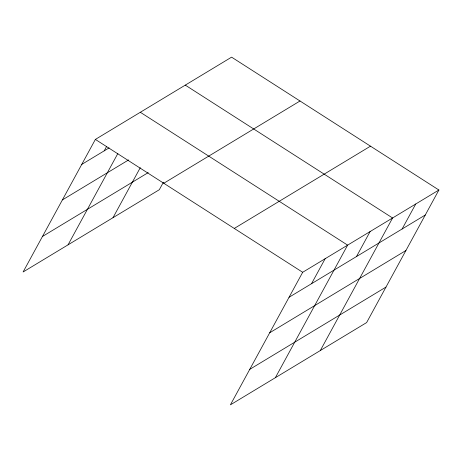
<?xml version="1.0" encoding="UTF-8"?>
<svg xmlns="http://www.w3.org/2000/svg" width="462" height="462" viewBox="0 0 462 462"><rect width="100%" height="100%" fill="white"/><g stroke="black" fill="none" stroke-linecap="round" stroke-linejoin="round"><path stroke-width="0.69" d="M438.9 190.015L302.679 272.285L230.405 404.845L366.626 322.58L438.9 190.015L231.595 57.155L95.374 139.42L23.1 271.985L159.321 189.715L163.398 182.242M104.221 150.843L106.606 146.466M68.053 244.837L117.874 153.459M113.005 217.689L140.269 167.689M311.527 283.708L325.156 258.708M275.358 377.697L347.632 245.137L140.327 112.272M356.479 256.56L370.108 231.56M320.31 350.548L392.584 217.989L185.279 85.124M402.113 228.996L415.742 204.002M81.745 164.414L109.084 147.909M62.393 199.913L128.609 159.927M42.452 236.486L148.204 172.621M163.785 183.264L300.005 100.999M234.269 228.442L370.489 146.171M289.05 297.28L425.271 215.015M269.698 332.779L405.919 250.508M249.757 369.352L385.978 287.081M95.374 139.42L302.679 272.285"/></g></svg>
